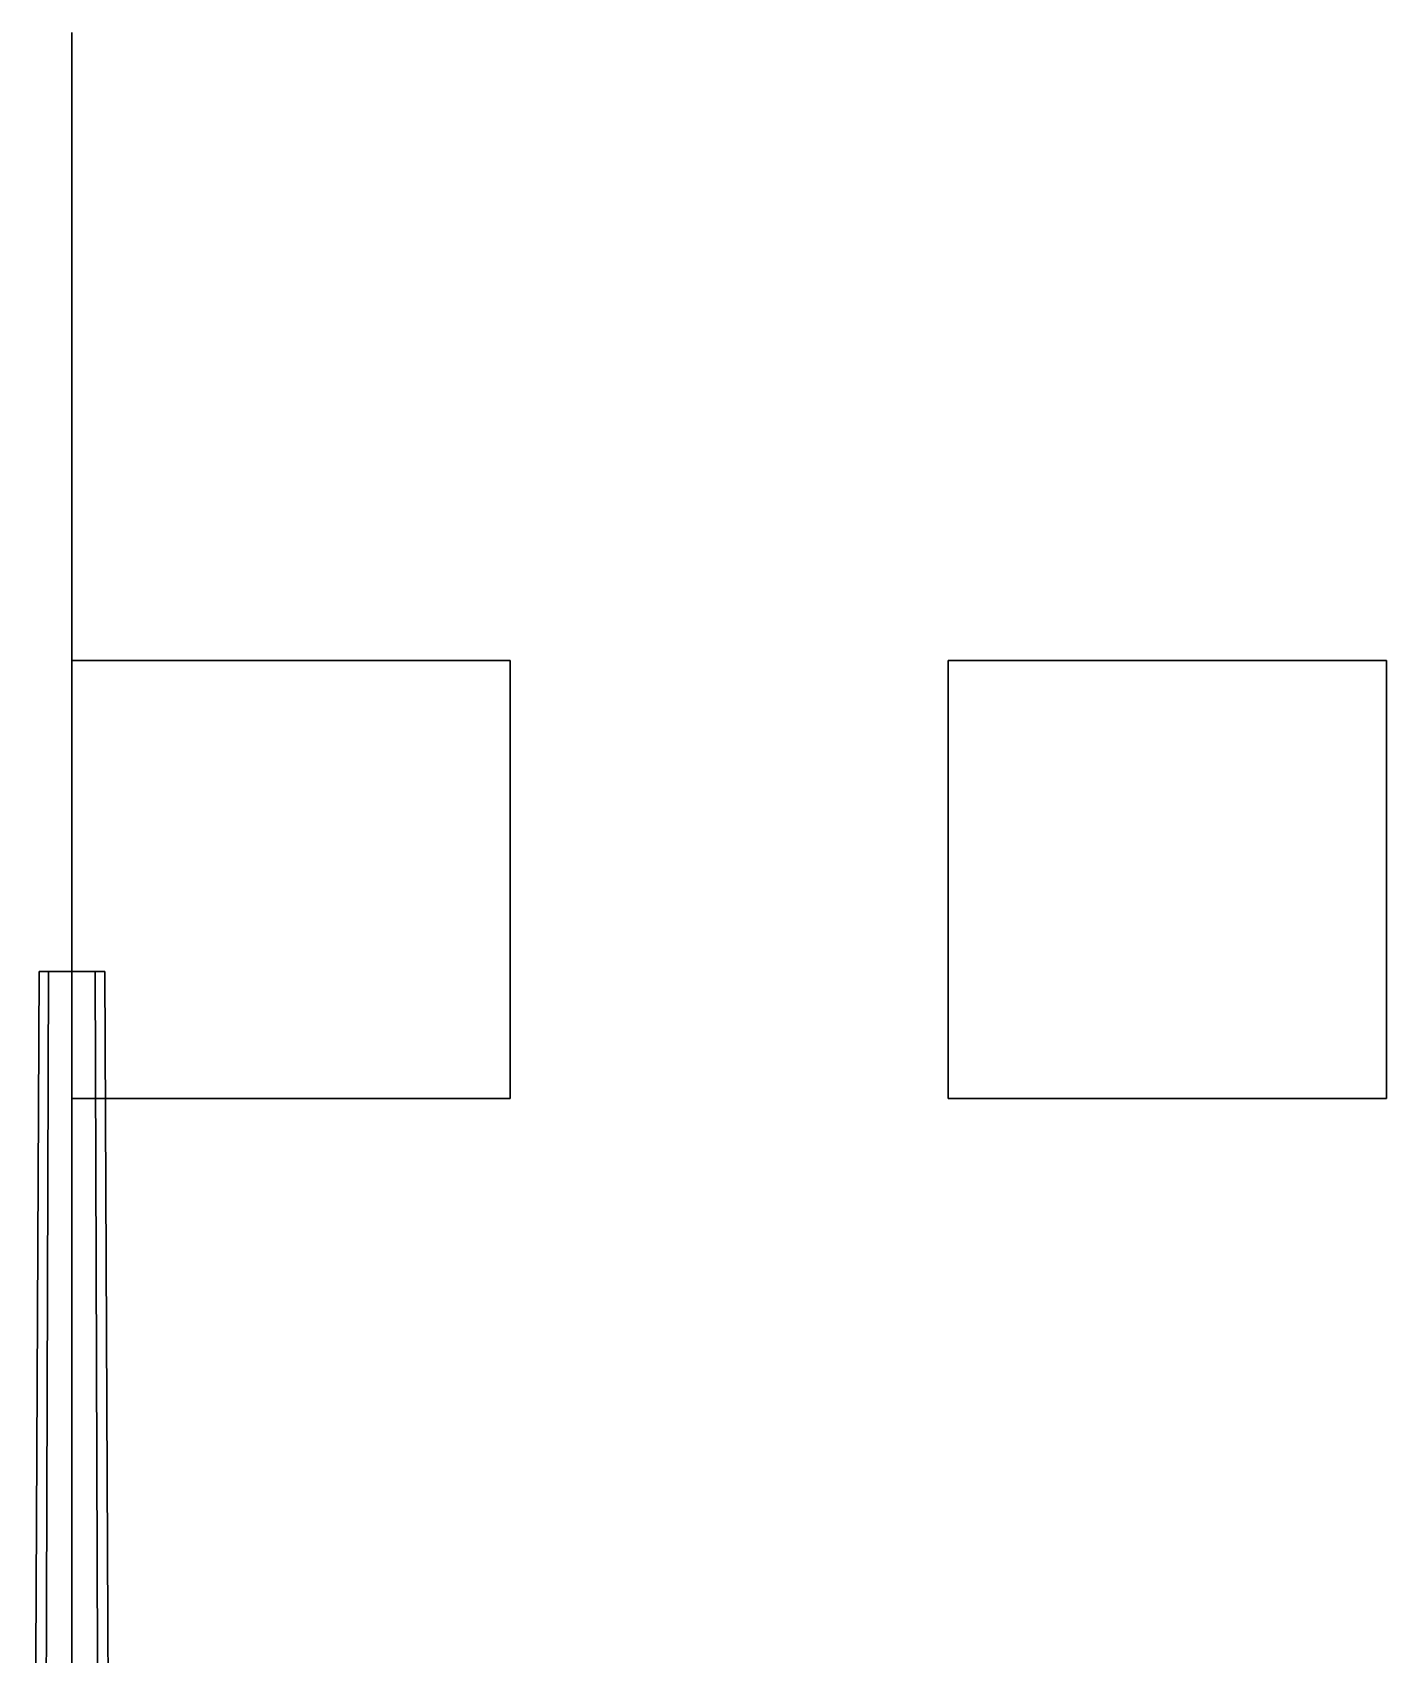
# Model space of a CAD drawing. Header units: millimetres. Extents: x -1.5 to 3, y -11.1 to 7.4.
# Drawn here: x -0.09 to 3, y 3.731 to 7.433 of the extents above; entities that cross this region are included whole.
import ezdxf

# ---------------------------------------------------------------- set-up
doc = ezdxf.new("R2010")
doc.units = ezdxf.units.MM
doc.layers.add('gun', color=1, linetype='Continuous')
doc.layers.add('mudguards', color=6, linetype='Continuous')

msp = doc.modelspace()

# ---------------------------------------------------------------- linework, layer by layer
for points in [[(1, 6, 1), (1, 6), (0, 6), (0, 6, 1)], [(1, 6), (1, 5), (0, 5), (0, 6)], [(0, 6), (0, 5), (0, 5, 1), (0, 6, 1)], [(0, 6, 1), (0, 5, 1), (1, 5, 1), (1, 6, 1)], [(1, 5, 1), (1, 5), (1, 6), (1, 6, 1)], [(3, 6), (3, 5), (2, 5), (2, 6)], [(2, 6), (2, 5), (3, 5), (3, 6)], [(0, 5, 1), (0, 5), (1, 5), (1, 5, 1)]]:
    msp.add_3dface(points)
at = {"layer": 'gun'}
for points in [[(-0.0636, 2.16, 1.9464), (-0.09, 2.16, 2.01), (-0.075, 5.29, 2.01), (-0.053, 5.29, 1.957)], [(-0.09, 2.16, 2.01), (-0.0636, 2.16, 2.0736), (-0.053, 5.29, 2.063), (-0.075, 5.29, 2.01)], [(-0.075, 5.29, 2.01), (-0.053, 5.29, 2.063), (0, 5.29, 2.085), (-0.053, 5.29, 1.957)], [(0, 2.16, 1.92), (-0.0636, 2.16, 1.9464), (-0.053, 5.29, 1.957), (0, 5.29, 1.935)], [(-0.0636, 2.16, 2.0736), (0, 2.16, 2.1), (0, 5.29, 2.085), (-0.053, 5.29, 2.063)], [(-0.053, 5.29, 1.957), (0, 5.29, 2.085), (0.053, 5.29, 2.063), (0, 5.29, 1.935)], [(0.0636, 2.16, 1.9464), (0, 2.16, 1.92), (0, 5.29, 1.935), (0.053, 5.29, 1.957)], [(0, 2.16, 2.1), (0.0636, 2.16, 2.0736), (0.053, 5.29, 2.063), (0, 5.29, 2.085)], [(0, 5.29, 1.935), (0.053, 5.29, 2.063), (0.075, 5.29, 2.01), (0.053, 5.29, 1.957)], [(0.09, 2.16, 2.01), (0.0636, 2.16, 1.9464), (0.053, 5.29, 1.957), (0.075, 5.29, 2.01)], [(0.0636, 2.16, 2.0736), (0.09, 2.16, 2.01), (0.075, 5.29, 2.01), (0.053, 5.29, 2.063)]]:
    msp.add_3dface(points, dxfattribs=at)
at = {"layer": 'mudguards', "extrusion": (-1, 0, 0)}
for p, q in [((0, 7.433, -19.2133), (0, 7.433, -11.0701)), ((0, 7.433, -11.0701), (0, -3.2589, -11.0701)), ((0, -3.2589, -19.2133), (0, 7.433, -19.2133))]:
    msp.add_line(p, q, dxfattribs=at)

doc.saveas('drawing.dxf')
